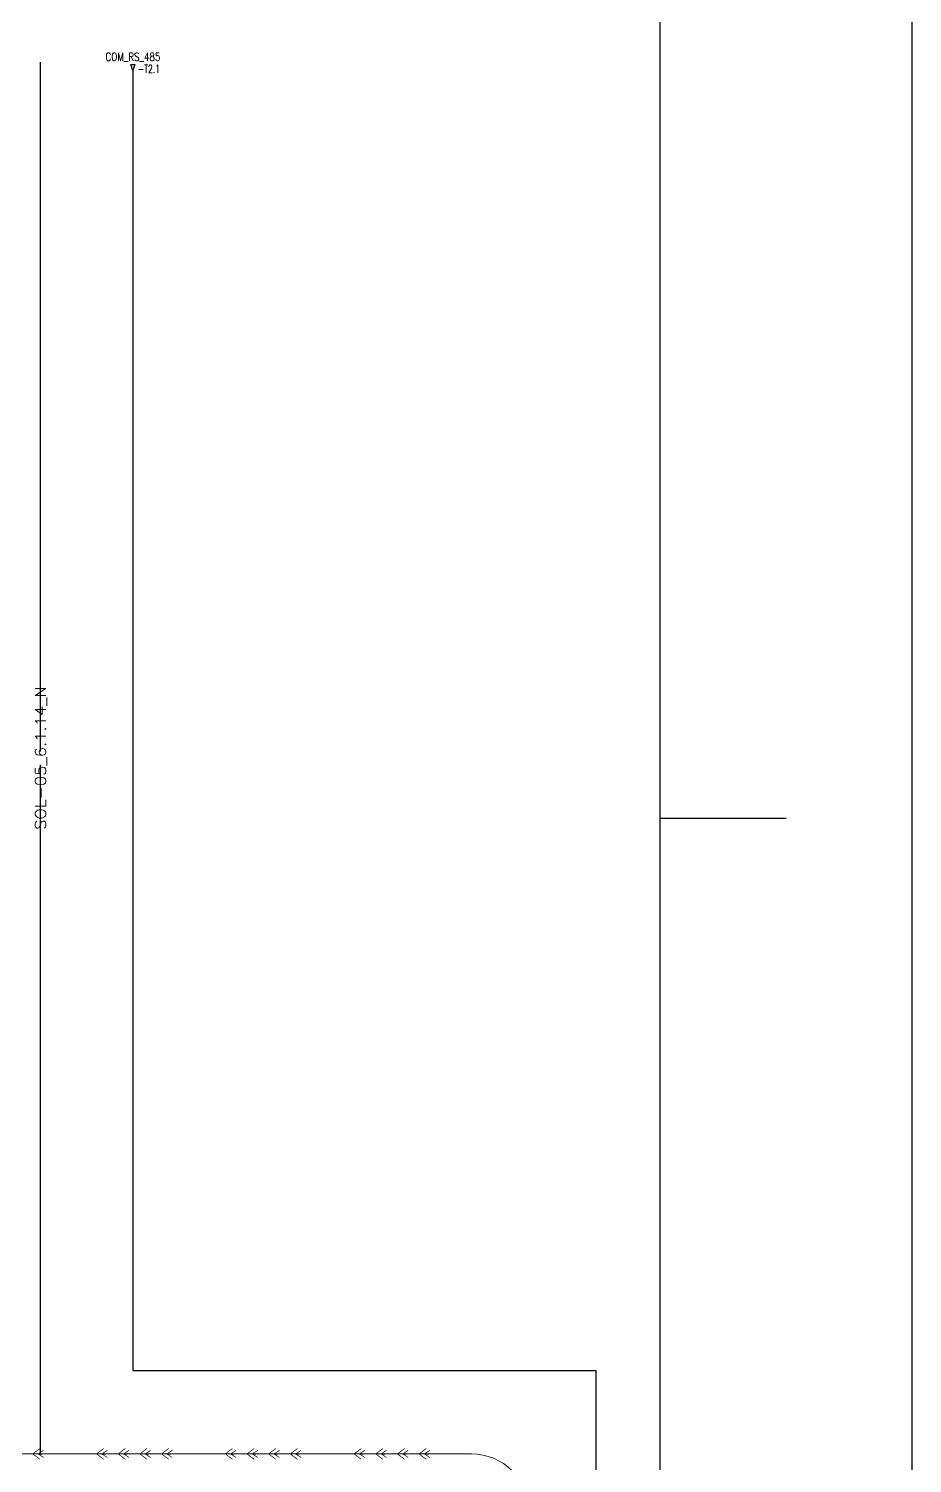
# Model space of a CAD drawing. Header units: inches. Extents: x -25 to 1235, y -506 to 1148.
# Drawn here: x 1028.4 to 1235.3, y 583.2 to 919.3 of the extents above; entities that cross this region are included whole.
import ezdxf
from ezdxf.enums import TextEntityAlignment as Align

# ---------------------------------------------------------------- set-up
doc = ezdxf.new("R2010")
doc.units = ezdxf.units.IN
doc.header["$MEASUREMENT"] = 0
for name, color, linetype in [('MISC', 2, 'Continuous'), ('RED_10AWG', 1, 'Continuous'), ('SYMS', 7, 'Continuous'), ('Title Block', 7, 'Continuous'), ('Viewport', 7, 'Continuous'), ('WHT_12AWG', 7, 'Continuous'), ('WIREFIXED', 70, 'Continuous'), ('WIREREF_DEST', 61, 'Continuous'), ('XREF', 7, 'Continuous')]:
    doc.layers.add(name, color=color, linetype=linetype)
doc.styles.add('WD', font='romans.shx')

# ---------------------------------------------------------------- blocks, each defined once
blk = doc.blocks.new('ANSI_border_C')
blk.add_line((14.25, 0.75), (20.5, 0.75))
at = {"layer": 'Title Block'}
for p, q in [((0.5, 0.75), (20.5, 0.75)), ((15.75, 0.375), (15.75, 0.75)), ((0, 0), (21, 0))]:
    blk.add_line(p, q, dxfattribs=at)
blk = doc.blocks.new('JIC_border_C')
at = {"xscale": 78.77001811510775, "yscale": 78.77001811510775, "zscale": 78.77001811510775, "rotation": 90}
blk.add_blockref('ANSI_border_C', (1235.32, -506.34), dxfattribs=at)
blk = doc.blocks.new('HC01PJ_1-')
blk.add_line((0.031, 0), (0.094, 0))
for points in [[(0.062, -0.094, 0.0125, 0.0125, 0), (-0.063, 0, 0.0125, 0.0125, 0), (0.062, 0.094, 0, 0, 0)], [(0.125, 0.062, 0.0125, 0.0125, 0), (0.031, 0, 0.0125, 0.0125, 0), (0.125, -0.063, 0, 0, 0)]]:
    blk.add_lwpolyline(points, format="xyseb")
at = {"style": 'WD', "width": 0.85}
for tag, p in [('INST', (-0.012, 0.467)), ('LOC', (-0.012, 0.295)), ('TAG1', (-0.01, 0.125)), ('DESC1', (-0.01, -0.344)), ('DESC2', (-0.01, -0.516)), ('DESC3', (-0.01, -0.687))]:
    blk.add_attdef(tag, text='', height=0.125, dxfattribs=at).set_placement(p, align=Align.CENTER)
at = {"style": 'WD', "flags": 9}
blk.add_attdef('WDTYPE', text='', height=0.01, dxfattribs=at).set_placement((-0.221, 0.075), align=Align.RIGHT)
at = {"style": 'WD'}
for tag, p, flags in [('X4TERMDESC01', (-0.094, 0.031), 1), ('X1TERMDESC02', (0.125, 0.031), 1), ('FAMILY', (0.206, 0.131), 9)]:
    blk.add_attdef(tag, p, '', height=0.01, dxfattribs=dict(at, flags=flags))
at = {"color": 7, "style": 'WD', "flags": 1}
for tag, p in [('X4TERM01', (-0.063, 0)), ('X1TERM02', (0.094, 0))]:
    blk.add_attdef(tag, p, '', height=0.0125, dxfattribs=at)
at = {"style": 'WD'}
for tag, p in [('X2LINK', (0, 0.094)), ('X8LINK', (0, -0.094))]:
    blk.add_attdef(tag, p, '', height=0.01, dxfattribs=at)
at = {"linetype": 'Continuous', "style": 'WD', "flags": 9}
for tag, p in [('ASSYCODE', (0.219, 0.062)), ('MFG', (0.228, 0.089)), ('CAT', (0.23, 0.108))]:
    blk.add_attdef(tag, text='', height=0.01, dxfattribs=at).set_placement(p, align=Align.CENTER)
at = {"linetype": 'Continuous', "style": 'WD', "flags": 8}
blk.add_attdef('TERM01', text='', height=0.125, dxfattribs=at).set_placement((-0.104, -0.031), align=Align.TOP_RIGHT)
blk.add_attdef('TERM02', text='', height=0.125, dxfattribs=at).set_placement((0.146, -0.031), align=Align.TOP_LEFT)
blk = doc.blocks.new('HA1D2')
blk.add_lwpolyline([(0, 0.094), (0.031, 0.094), (0, 0), (-0.031, 0.094), (0, 0.094)])
at = {"style": 'WD', "width": 0.8, "flags": 8}
blk.add_attdef('WIRENO', text='', height=0.125, dxfattribs=at).set_placement((0, 0.15), align=Align.CENTER)
at = {"style": 'WD', "flags": 1}
for tag, p in [('X8TERM01', (0, 0)), ('SIGCODE', (0.026, 0.066))]:
    blk.add_attdef(tag, p, '', height=0.01, dxfattribs=at)
at = {"style": 'WD', "width": 0.7}
for tag, p in [('XREF', (0.077, -0.037)), ('DESC1', (0.077, -0.206))]:
    blk.add_attdef(tag, p, '', height=0.125, dxfattribs=at)
blk = doc.blocks.new('WD_WNV1')
at = {"style": 'WD', "width": 0.9}
blk.add_attdef('WIRENO', text='', height=0.125, rotation=90, dxfattribs=at).set_placement((0, 0), align=Align.MIDDLE_CENTER)
at = {"color": 7, "style": 'WD'}
for tag, p in [('X2_TINY_DOT_DONT_REMOVE', (0, 0.062)), ('X8_TINY_DOT_DONT_REMOVE', (0, -0.062))]:
    blk.add_attdef(tag, p, '', height=0.0001, dxfattribs=at)
at = {"style": 'WD', "flags": 1}
for tag, p in [('X2TERM01', (0, 0.062)), ('X8TERM01', (0, -0.062))]:
    blk.add_attdef(tag, p, '', height=0.01, dxfattribs=at)
for tag, p in [('W01USER', (0.096, 0.077)), ('W02USER', (0.096, 0.069)), ('W03USER', (0.096, 0.062)), ('W04USER', (0.096, 0.054)), ('W05USER', (0.096, 0.046)), ('W06USER', (0.096, 0.038)), ('W07USER', (0.096, 0.03)), ('W08USER', (0.096, 0.023)), ('W09USER', (0.096, 0.015)), ('W10USER', (0.096, 0.007))]:
    blk.add_attdef(tag, text='', height=0.005, dxfattribs=at).set_placement(p, align=Align.CENTER)

msp = doc.modelspace()

# ---------------------------------------------------------------- linework, layer by layer
at = {"color": 5, "lineweight": 9}
msp.add_lwpolyline([(835.33, 585.44), (1132.12, 585.44, -0.414214), (1145.55, 572), (1145.55, 448.77, -0.414214), (1132.12, 435.34), (1021.04, 435.34)], format="xyb", dxfattribs=at)
at = {"layer": 'RED_10AWG'}
for p, q in [((1031.17, 750), (1031.17, 911.48)), ((1031.17, 585.44), (1031.17, 746.91))]:
    msp.add_line(p, q, dxfattribs=at)
at = {"layer": 'WHT_12AWG'}
for p, q in [((1052.82, 909.56), (1052.82, 604.97)), ((1052.82, 604.97), (1149.6, 604.97)), ((1149.6, 604.97), (1161.23, 604.97)), ((1161.23, 604.97), (1161.23, 417.91))]:
    msp.add_line(p, q, dxfattribs=at)

# ---------------------------------------------------------------- block references
at = {"layer": 'SYMS'}
ref = msp.add_blockref('HA1D2', (1052.82, 909.56), dxfattribs=dict(at, xscale=15, yscale=15, zscale=10))
ref.add_attrib('WIRENO', 'COM_RS_485', dxfattribs={"layer": 'WIREREF_DEST', "height": 1.875, "style": 'WD', "width": 0.8, "flags": 8}).set_placement((1052.82, 911.81), align=Align.CENTER)
ref.add_attrib('XREF', '-T2.1', (1053.97, 909), dxfattribs={"layer": 'XREF', "height": 1.875, "style": 'WD', "width": 0.7})
at = {"layer": 'SYMS', "color": 5, "lineweight": 9, "xscale": 13.43108688204268, "yscale": 13.43108688204268, "zscale": 13.43108688204268}
for p in [(1030.2, 585.44), (1045.14, 585.44), (1050.21, 585.44), (1055.28, 585.44), (1060.36, 585.44), (1075.29, 585.44), (1080.36, 585.44), (1085.44, 585.44), (1090.51, 585.44), (1105.44, 585.44), (1110.52, 585.44), (1115.59, 585.44), (1120.66, 585.44)]:
    msp.add_blockref('HC01PJ_1-', p, dxfattribs=at)
at = {"layer": 'Viewport'}
msp.add_blockref('JIC_border_C', (0, 0), dxfattribs=at)
at = {"layer": 'WIREFIXED'}
ref = msp.add_blockref('WD_WNV1', (1031.17, 748.46), dxfattribs=dict(at, xscale=20, yscale=25, zscale=2))
ref.add_attrib('X2_TINY_DOT_DONT_REMOVE', '.', (1031.17, 767.74), dxfattribs={"layer": 'MISC', "color": 7, "height": 0.0025, "style": 'WD', "width": 0.8})
ref.add_attrib('X8_TINY_DOT_DONT_REMOVE', '.', (1031.17, 729.17), dxfattribs={"layer": 'MISC', "color": 7, "height": 0.0025, "style": 'WD', "width": 0.8})
ref.add_attrib('WIRENOF', 'SOL-05_6.1.14_N', dxfattribs={"height": 2.5, "rotation": 90, "style": 'WD', "width": 1.125}).set_placement((1031.17, 748.46), align=Align.MIDDLE_CENTER)

doc.saveas('drawing.dxf')
